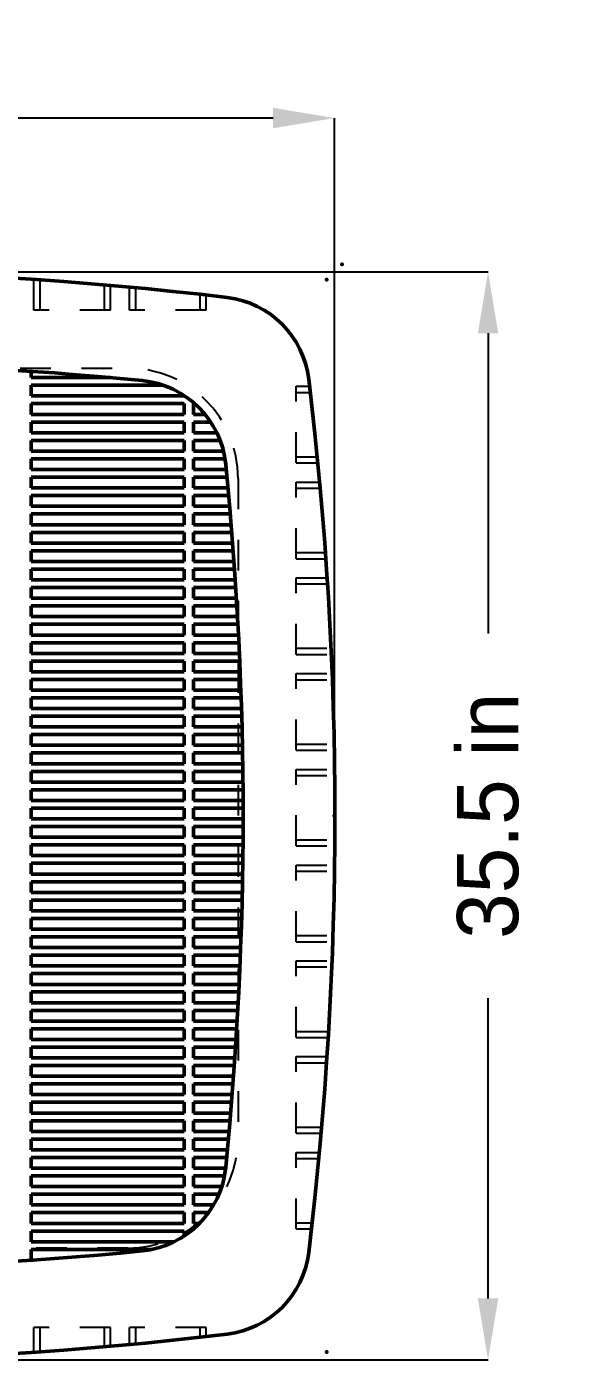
# Model space of a CAD drawing. Header units: inches. Extents: x -0.3 to 43.3, y -0.3 to 43.3.
# Drawn here: x 25.2 to 43.25, y -0.27 to 43.25 of the extents above; entities that cross this region are included whole.
import ezdxf

# ---------------------------------------------------------------- set-up
doc = ezdxf.new("R2010")
doc.units = ezdxf.units.IN
doc.header["$MEASUREMENT"] = 0
doc.linetypes.add('Dashed', pattern=[2, 1, -1])
for name, color, linetype, lineweight in [('2d ConnectionPoints', 7, 'Continuous', 50), ('AM_0', 7, 'Continuous', 50), ('AM_5', 3, 'Continuous', 25), ('AM_9', 6, 'Dashed', 25)]:
    doc.layers.add(name, color=color, linetype=linetype, lineweight=lineweight)
doc.dimstyles.get("Standard").update_dxf_attribs({"dimtxt": 0.18, "dimasz": 0.18, "dimexe": 0.18, "dimexo": 0.0625, "dimgap": 0.09, "dimtad": 0, "dimtih": 1, "dimtoh": 1, "dimdec": 4, "dimzin": 0, "dimdsep": 46, "dimtxsty": 'Standard', "dimcen": 0.09, "dimadec": 0, "dimazin": 0, "dimtfac": 1, "dimtdec": 4, "dimtofl": 0, "dimtmove": 0, "dimatfit": 3, "dimfxl": 1, "dimtolj": 1, "dimtzin": 0, "dimarcsym": 0})

# ---------------------------------------------------------------- blocks, each defined once
blk = doc.blocks.new('*D1')
at = {"layer": 'AM_5', "color": 0, "lineweight": -2}
for p, q in [((-0.25, 17.5), (-0.25, 40.27)), ((1.75, 40.27), (11.547, 40.27)), ((33.25, 40.27), (23.453, 40.27)), ((35.25, 17.5), (35.25, 40.27))]:
    blk.add_line(p, q, dxfattribs=at)
at = {"layer": 'AM_5', "color": 0}
for points in [[(1.75, 40.603), (1.75, 39.937), (-0.25, 40.27)], [(33.25, 39.937), (33.25, 40.603), (35.25, 40.27)]]:
    blk.add_solid(points, dxfattribs=at)
at = {"layer": 'Defpoints', "color": 0}
for p in [(35.25, 40.27), (-0.25, 17.5), (35.25, 17.5)]:
    blk.add_point(p, dxfattribs=at)
at = {"layer": 'AM_5', "color": 0, "insert": (17.5, 40.27), "char_height": 2, "attachment_point": 5}
blk.add_mtext('\\A1;35.5 in', dxfattribs=at)
blk = doc.blocks.new('*D2')
at = {"layer": 'AM_5', "color": 0, "lineweight": -2}
for p, q in [((17.5, 35.25), (40.27, 35.25)), ((40.27, 33.25), (40.27, 23.453)), ((40.27, 1.75), (40.27, 11.547)), ((17.5, -0.25), (40.27, -0.25))]:
    blk.add_line(p, q, dxfattribs=at)
at = {"layer": 'AM_5', "color": 0}
for points in [[(40.603, 33.25), (39.937, 33.25), (40.27, 35.25)], [(39.937, 1.75), (40.603, 1.75), (40.27, -0.25)]]:
    blk.add_solid(points, dxfattribs=at)
at = {"layer": 'Defpoints', "color": 0}
for p in [(17.5, 35.25), (40.27, 35.25), (17.5, -0.25)]:
    blk.add_point(p, dxfattribs=at)
at = {"layer": 'AM_5', "color": 0, "insert": (40.27, 17.5), "char_height": 2, "attachment_point": 5, "rotation": 90}
blk.add_mtext('\\A1;35.5 in', dxfattribs=at)

msp = doc.modelspace()

# ---------------------------------------------------------------- linework, layer by layer
at = {"layer": '2d ConnectionPoints'}
for p in [(35.5, 35.5), (35.5, 35.5), (35, 35), (35.25, 17.5), (35, 0)]:
    msp.add_point(p, dxfattribs=at)
at = {"layer": 'AM_0'}
for p, q in [((25.35, 32.00426), (25.35, 31.8)), ((25.35, 31.8), (27.93524, 31.8)), ((29.66245, 31.55), (25.35, 31.55)), ((25.35, 31.55), (25.35, 31.2)), ((25.35, 31.2), (30.35, 31.2)), ((25.35, 30.95), (25.35, 30.6)), ((30.35, 30.95), (25.35, 30.95)), ((30.35, 31.2), (30.35, 31.21065)), ((30.35, 30.6), (30.35, 30.95)), ((30.68951, 30.95), (30.65, 30.95)), ((30.65, 30.95), (30.65, 30.6)), ((25.35, 30.6), (30.35, 30.6)), ((30.65, 30.6), (31.02627, 30.6)), ((25.35, 30.35), (25.35, 30)), ((30.35, 30.35), (25.35, 30.35)), ((30.35, 30), (30.35, 30.35)), ((31.21065, 30.35), (30.65, 30.35)), ((30.65, 30.35), (30.65, 30)), ((25.35, 30), (30.35, 30)), ((25.35, 29.75), (25.35, 29.4)), ((30.35, 29.75), (25.35, 29.75)), ((30.35, 29.4), (30.35, 29.75)), ((30.65, 30), (31.41031, 30)), ((31.51827, 29.75), (30.65, 29.75)), ((30.65, 29.75), (30.65, 29.4)), ((25.35, 29.4), (30.35, 29.4)), ((30.65, 29.4), (31.62763, 29.4)), ((25.35, 29.15), (25.35, 28.8)), ((30.35, 29.15), (25.35, 29.15)), ((25.35, 28.8), (30.35, 28.8)), ((30.35, 28.8), (30.35, 29.15)), ((31.67853, 29.15), (30.65, 29.15)), ((30.65, 29.15), (30.65, 28.8)), ((30.65, 28.8), (31.71868, 28.8)), ((25.35, 28.55), (25.35, 28.2)), ((30.35, 28.55), (25.35, 28.55)), ((30.35, 28.2), (30.35, 28.55)), ((31.74286, 28.55), (30.65, 28.55)), ((30.65, 28.55), (30.65, 28.2)), ((25.35, 28.2), (30.35, 28.2)), ((25.35, 27.95), (25.35, 27.6)), ((30.35, 27.95), (25.35, 27.95)), ((30.35, 27.6), (30.35, 27.95)), ((30.65, 28.2), (31.7758, 28.2)), ((31.79867, 27.95), (30.65, 27.95)), ((30.65, 27.95), (30.65, 27.6)), ((25.35, 27.6), (30.35, 27.6)), ((30.65, 27.6), (31.82977, 27.6)), ((25.35, 27.35), (25.35, 27)), ((30.35, 27.35), (25.35, 27.35)), ((25.35, 27), (30.35, 27)), ((30.35, 27), (30.35, 27.35)), ((31.85133, 27.35), (30.65, 27.35)), ((30.65, 27.35), (30.65, 27)), ((30.65, 27), (31.88061, 27)), ((25.35, 26.75), (25.35, 26.4)), ((30.35, 26.75), (25.35, 26.75)), ((30.35, 26.4), (30.35, 26.75)), ((31.90086, 26.75), (30.65, 26.75)), ((30.65, 26.75), (30.65, 26.4)), ((25.35, 26.4), (30.35, 26.4)), ((25.35, 26.15), (25.35, 25.8)), ((30.35, 26.15), (25.35, 26.15)), ((30.35, 25.8), (30.35, 26.15)), ((30.65, 26.4), (31.92831, 26.4)), ((31.94726, 26.15), (30.65, 26.15)), ((30.65, 26.15), (30.65, 25.8)), ((25.35, 25.8), (30.35, 25.8)), ((30.65, 25.8), (31.97288, 25.8)), ((25.35, 25.55), (25.35, 25.2)), ((30.35, 25.55), (25.35, 25.55)), ((30.35, 25.2), (30.35, 25.55)), ((31.99053, 25.55), (30.65, 25.55)), ((30.65, 25.55), (30.65, 25.2)), ((25.35, 25.2), (30.35, 25.2)), ((25.35, 24.95), (25.35, 24.6)), ((30.35, 24.95), (25.35, 24.95)), ((30.35, 24.6), (30.35, 24.95)), ((30.65, 25.2), (32.01433, 25.2)), ((32.03068, 24.95), (30.65, 24.95)), ((30.65, 24.95), (30.65, 24.6)), ((25.35, 24.6), (30.35, 24.6)), ((30.65, 24.6), (32.05266, 24.6)), ((25.35, 24.35), (25.35, 24)), ((30.35, 24.35), (25.35, 24.35)), ((25.35, 24), (30.35, 24)), ((30.35, 24), (30.35, 24.35)), ((32.06771, 24.35), (30.65, 24.35)), ((30.65, 24.35), (30.65, 24)), ((30.65, 24), (32.08787, 24)), ((25.35, 23.75), (25.35, 23.4)), ((30.35, 23.75), (25.35, 23.75)), ((30.35, 23.4), (30.35, 23.75)), ((32.10162, 23.75), (30.65, 23.75)), ((30.65, 23.75), (30.65, 23.4)), ((25.35, 23.4), (30.35, 23.4)), ((25.35, 23.15), (25.35, 22.8)), ((30.35, 23.15), (25.35, 23.15)), ((30.35, 22.8), (30.35, 23.15)), ((30.65, 23.4), (32.11996, 23.4)), ((30.65, 23.15), (30.65, 22.8)), ((32.13242, 23.15), (30.65, 23.15)), ((25.35, 22.8), (30.35, 22.8)), ((30.65, 22.8), (32.14894, 22.8)), ((25.35, 22.55), (25.35, 22.2)), ((30.35, 22.55), (25.35, 22.55)), ((25.35, 22.2), (30.35, 22.2)), ((30.35, 22.2), (30.35, 22.55)), ((30.65, 22.55), (30.65, 22.2)), ((32.1601, 22.55), (30.65, 22.55)), ((30.65, 22.2), (32.17481, 22.2)), ((25.35, 21.95), (25.35, 21.6)), ((30.35, 21.95), (25.35, 21.95)), ((30.35, 21.6), (30.35, 21.95)), ((30.65, 21.95), (30.65, 21.6)), ((32.18467, 21.95), (30.65, 21.95)), ((25.35, 21.6), (30.35, 21.6)), ((25.35, 21.35), (25.35, 21)), ((30.35, 21.35), (25.35, 21.35)), ((30.35, 21), (30.35, 21.35)), ((30.65, 21.6), (32.19757, 21.6)), ((30.65, 21.35), (30.65, 21)), ((32.20614, 21.35), (30.65, 21.35)), ((25.35, 21), (30.35, 21)), ((30.65, 21), (32.21722, 21)), ((25.35, 20.75), (25.35, 20.4)), ((30.35, 20.75), (25.35, 20.75)), ((30.35, 20.4), (30.35, 20.75)), ((30.65, 20.75), (30.65, 20.4)), ((32.22449, 20.75), (30.65, 20.75)), ((25.35, 20.4), (30.35, 20.4)), ((25.35, 20.15), (25.35, 19.8)), ((30.35, 20.15), (25.35, 20.15)), ((30.35, 19.8), (30.35, 20.15)), ((30.65, 20.4), (32.23377, 20.4)), ((30.65, 20.15), (30.65, 19.8)), ((32.23975, 20.15), (30.65, 20.15)), ((25.35, 19.8), (30.35, 19.8)), ((30.65, 19.8), (32.24721, 19.8)), ((25.35, 19.55), (25.35, 19.2)), ((30.35, 19.55), (25.35, 19.55)), ((25.35, 19.2), (30.35, 19.2)), ((30.35, 19.2), (30.35, 19.55)), ((30.65, 19.55), (30.65, 19.2)), ((32.2519, 19.55), (30.65, 19.55)), ((30.65, 19.2), (32.25755, 19.2)), ((25.35, 18.95), (25.35, 18.6)), ((30.35, 18.95), (25.35, 18.95)), ((30.35, 18.6), (30.35, 18.95)), ((30.65, 18.95), (30.65, 18.6)), ((32.26094, 18.95), (30.65, 18.95)), ((25.35, 18.6), (30.35, 18.6)), ((25.35, 18.35), (25.35, 18)), ((30.35, 18.35), (25.35, 18.35)), ((30.35, 18), (30.35, 18.35)), ((30.65, 18.6), (32.26479, 18.6)), ((30.65, 18.35), (30.65, 18)), ((32.26689, 18.35), (30.65, 18.35)), ((25.35, 18), (30.35, 18)), ((30.65, 18), (32.26892, 18)), ((25.35, 17.75), (25.35, 17.4)), ((30.35, 17.75), (25.35, 17.75)), ((30.35, 17.4), (30.35, 17.75)), ((30.65, 17.75), (30.65, 17.4)), ((32.26973, 17.75), (30.65, 17.75)), ((25.35, 17.4), (30.35, 17.4)), ((25.35, 17.15), (25.35, 16.8)), ((30.35, 17.15), (25.35, 17.15)), ((30.35, 16.8), (30.35, 17.15)), ((30.65, 17.4), (32.26996, 17.4)), ((30.65, 17.15), (30.65, 16.8)), ((32.26947, 17.15), (30.65, 17.15)), ((25.35, 16.8), (30.35, 16.8)), ((25.35, 16.55), (25.35, 16.2)), ((30.35, 16.55), (25.35, 16.55)), ((30.35, 16.2), (30.35, 16.55)), ((30.65, 16.8), (32.26789, 16.8)), ((30.65, 16.55), (30.65, 16.2)), ((32.26611, 16.55), (30.65, 16.55)), ((25.35, 16.2), (30.35, 16.2)), ((30.65, 16.2), (32.26272, 16.2)), ((25.35, 15.95), (25.35, 15.6)), ((30.35, 15.95), (25.35, 15.95)), ((30.35, 15.6), (30.35, 15.95)), ((30.65, 15.95), (30.65, 15.6)), ((32.25965, 15.95), (30.65, 15.95)), ((25.35, 15.6), (30.35, 15.6)), ((25.35, 15.35), (25.35, 15)), ((30.35, 15.35), (25.35, 15.35)), ((30.35, 15), (30.35, 15.35)), ((30.65, 15.6), (32.25445, 15.6)), ((30.65, 15.35), (30.65, 15)), ((32.25009, 15.35), (30.65, 15.35)), ((25.35, 15), (30.35, 15)), ((30.65, 15), (32.24308, 15)), ((25.35, 14.75), (25.35, 14.4)), ((30.35, 14.75), (25.35, 14.75)), ((25.35, 14.4), (30.35, 14.4)), ((30.35, 14.4), (30.35, 14.75)), ((30.65, 14.75), (30.65, 14.4)), ((32.23742, 14.75), (30.65, 14.75)), ((30.65, 14.4), (32.2286, 14.4)), ((25.35, 14.15), (25.35, 13.8)), ((30.35, 14.15), (25.35, 14.15)), ((30.35, 13.8), (30.35, 14.15)), ((30.65, 14.15), (30.65, 13.8)), ((32.22165, 14.15), (30.65, 14.15)), ((25.35, 13.8), (30.35, 13.8)), ((25.35, 13.55), (25.35, 13.2)), ((30.35, 13.55), (25.35, 13.55)), ((30.35, 13.2), (30.35, 13.55)), ((30.65, 13.8), (32.21102, 13.8)), ((30.65, 13.55), (30.65, 13.2)), ((32.20277, 13.55), (30.65, 13.55)), ((25.35, 13.2), (30.35, 13.2)), ((30.65, 13.2), (32.19033, 13.2)), ((25.35, 12.95), (25.35, 12.6)), ((30.35, 12.95), (25.35, 12.95)), ((30.35, 12.6), (30.35, 12.95)), ((32.18079, 12.95), (30.65, 12.95)), ((30.65, 12.95), (30.65, 12.6)), ((25.35, 12.6), (30.35, 12.6)), ((25.35, 12.35), (25.35, 12)), ((30.35, 12.35), (25.35, 12.35)), ((30.35, 12), (30.35, 12.35)), ((30.65, 12.6), (32.16653, 12.6)), ((30.65, 12.35), (30.65, 12)), ((32.1557, 12.35), (30.65, 12.35)), ((25.35, 12), (30.35, 12)), ((30.65, 12), (32.13963, 12)), ((25.35, 11.75), (25.35, 11.4)), ((30.35, 11.75), (25.35, 11.75)), ((25.35, 11.4), (30.35, 11.4)), ((30.35, 11.4), (30.35, 11.75)), ((30.65, 11.75), (30.65, 11.4)), ((32.1275, 11.75), (30.65, 11.75)), ((30.65, 11.4), (32.10961, 11.4)), ((25.35, 11.15), (25.35, 10.8)), ((30.35, 11.15), (25.35, 11.15)), ((30.35, 10.8), (30.35, 11.15)), ((30.65, 11.15), (30.65, 10.8)), ((32.09619, 11.15), (30.65, 11.15)), ((25.35, 10.8), (30.35, 10.8)), ((25.35, 10.55), (25.35, 10.2)), ((30.35, 10.55), (25.35, 10.55)), ((30.35, 10.2), (30.35, 10.55)), ((30.65, 10.8), (32.07648, 10.8)), ((30.65, 10.55), (30.65, 10.2)), ((32.06176, 10.55), (30.65, 10.55)), ((25.35, 10.2), (30.35, 10.2)), ((30.65, 10.2), (32.04023, 10.2)), ((25.35, 9.95), (25.35, 9.6)), ((30.35, 9.95), (25.35, 9.95)), ((25.35, 9.6), (30.35, 9.6)), ((30.35, 9.6), (30.35, 9.95)), ((30.65, 9.95), (30.65, 9.6)), ((32.02421, 9.95), (30.65, 9.95)), ((30.65, 9.6), (32.00086, 9.6)), ((25.35, 9.35), (25.35, 9)), ((30.35, 9.35), (25.35, 9.35)), ((30.35, 9), (30.35, 9.35)), ((30.65, 9.35), (30.65, 9)), ((31.98354, 9.35), (30.65, 9.35)), ((25.35, 9), (30.35, 9)), ((25.35, 8.75), (25.35, 8.4)), ((30.35, 8.75), (25.35, 8.75)), ((30.35, 8.4), (30.35, 8.75)), ((30.65, 9), (31.95837, 9)), ((31.93975, 8.75), (30.65, 8.75)), ((30.65, 8.75), (30.65, 8.4)), ((25.35, 8.4), (30.35, 8.4)), ((30.65, 8.4), (31.91276, 8.4)), ((25.35, 8.15), (25.35, 7.8)), ((30.35, 8.15), (25.35, 8.15)), ((30.35, 7.8), (30.35, 8.15)), ((31.89283, 8.15), (30.65, 8.15)), ((30.65, 8.15), (30.65, 7.8)), ((25.35, 7.8), (30.35, 7.8)), ((25.35, 7.55), (25.35, 7.2)), ((30.35, 7.55), (25.35, 7.55)), ((30.35, 7.2), (30.35, 7.55)), ((30.65, 7.8), (31.86401, 7.8)), ((31.84277, 7.55), (30.65, 7.55)), ((30.65, 7.55), (30.65, 7.2)), ((25.35, 7.2), (30.35, 7.2)), ((30.65, 7.2), (31.81213, 7.2)), ((25.35, 6.95), (25.35, 6.6)), ((30.35, 6.95), (25.35, 6.95)), ((25.35, 6.6), (30.35, 6.6)), ((30.35, 6.6), (30.35, 6.95)), ((31.78958, 6.95), (30.65, 6.95)), ((30.65, 6.95), (30.65, 6.6)), ((30.65, 6.6), (31.75711, 6.6)), ((25.35, 6.35), (25.35, 6)), ((30.35, 6.35), (25.35, 6.35)), ((30.35, 6), (30.35, 6.35)), ((31.73326, 6.35), (30.65, 6.35)), ((30.65, 6.35), (30.65, 6)), ((25.35, 6), (30.35, 6)), ((25.35, 5.75), (25.35, 5.4)), ((30.35, 5.75), (25.35, 5.75)), ((30.35, 5.4), (30.35, 5.75)), ((30.65, 6), (31.69878, 6)), ((31.66078, 5.75), (30.65, 5.75)), ((30.65, 5.75), (30.65, 5.4)), ((25.35, 5.4), (30.35, 5.4)), ((30.65, 5.4), (31.57081, 5.4)), ((25.35, 5.15), (25.35, 4.8)), ((30.35, 5.15), (25.35, 5.15)), ((25.35, 4.8), (30.35, 4.8)), ((30.35, 4.8), (30.35, 5.15)), ((31.47825, 5.15), (30.65, 5.15)), ((30.65, 5.15), (30.65, 4.8)), ((30.65, 4.8), (31.30376, 4.8)), ((25.35, 4.55), (25.35, 4.2)), ((30.35, 4.55), (25.35, 4.55)), ((30.35, 4.2), (30.35, 4.55)), ((31.14158, 4.55), (30.65, 4.55)), ((30.65, 4.55), (30.65, 4.2)), ((25.35, 4.2), (30.35, 4.2)), ((25.35, 3.95), (25.35, 3.6)), ((30.35, 3.95), (25.35, 3.95)), ((30.35, 3.78935), (30.35, 3.95)), ((30.65, 4.2), (30.84712, 4.2)), ((25.35, 3.6), (30.021, 3.6)), ((29.30286, 3.35), (25.35, 3.35)), ((25.35, 3.35), (25.35, 3)), ((25.35, 3), (25.41267, 3))]:
    msp.add_line(p, q, dxfattribs=at)
for centre, radius, start, end in [((17.5, -83.81), 119.08, 83.1265578, 96.8734414), ((31.38608, 31.38608), 3.05, 6.873442, 83.12656), ((17.5, -83.81), 116.08, 84.3301049, 95.6698951), ((28.66701, 28.66701), 3.05, 5.669895, 84.330105), ((-83.81, 17.5), 119.08, 353.1265578, 6.8734423), ((-83.81, 17.5), 116.08, 354.3301049, 5.6698951), ((28.66701, 6.33299), 3.05, 275.669895, 354.330105), ((17.5, 118.81), 116.08, 264.3301049, 275.6698951), ((31.38608, 3.61392), 3.05, 276.873478, 353.12656), ((17.5, 118.81), 119.08, 263.1265577, 276.8734432)]:
    msp.add_arc(centre, radius, start, end, dxfattribs=at)
at = {"layer": 'AM_9'}
for p, q in [((25.439, 34), (25.439, 35.00506)), ((25.639, 34), (25.639, 34.99153)), ((27.739, 34), (27.739, 34.82899)), ((27.939, 34), (27.939, 34.81156)), ((28.564, 34), (28.564, 34.75489)), ((28.764, 34), (28.764, 34.73606)), ((30.864, 34), (30.864, 34.51772)), ((31.064, 34), (31.064, 34.49496)), ((27.939, 34), (25.439, 34)), ((31.064, 34), (28.564, 34)), ((6.99, 32.11), (28.51, 32.11)), ((34, 29.016), (34, 31.516)), ((34, 31.516), (34.44226, 31.516)), ((34, 31.316), (34.4658, 31.316)), ((34, 29.216), (34.69224, 29.216)), ((34, 29.016), (34.71185, 29.016)), ((32.11, 28.51), (32.11, 6.99)), ((34, 25.891), (34, 28.391)), ((34, 28.391), (34.77091, 28.391)), ((34, 28.191), (34.78911, 28.191)), ((34, 26.091), (34.9597, 26.091)), ((34, 25.891), (34.974, 25.891)), ((34, 22.766), (34, 25.266)), ((34, 25.266), (35.01649, 25.266)), ((34, 25.066), (35.0294, 25.066)), ((34, 22.966), (35.14448, 22.966)), ((34, 22.766), (35.15351, 22.766)), ((34, 22.141), (35.17953, 22.141)), ((34, 19.641), (34, 22.141)), ((34, 21.941), (35.18716, 21.941)), ((34, 19.841), (35.24699, 19.841)), ((34, 19.641), (35.25075, 19.641)), ((34, 19.016), (35.26035, 19.016)), ((34, 16.516), (34, 19.016)), ((34, 18.816), (35.26273, 18.816)), ((34, 16.716), (35.26742, 16.716)), ((34, 16.516), (35.26593, 16.516)), ((34, 15.891), (35.25913, 15.891)), ((34, 13.391), (34, 15.891)), ((34, 15.691), (35.25626, 15.691)), ((34, 13.591), (35.20582, 13.591)), ((34, 13.391), (35.19909, 13.391)), ((34, 10.266), (34, 12.766)), ((34, 12.766), (35.17586, 12.766)), ((34, 12.566), (35.16774, 12.566)), ((34, 10.466), (35.06207, 10.466)), ((34, 10.266), (35.05007, 10.266)), ((34, 7.141), (34, 9.641)), ((34, 9.641), (35.01038, 9.641)), ((34, 9.441), (34.99698, 9.441)), ((34, 7.341), (34.83586, 7.341)), ((34, 7.141), (34.81857, 7.141)), ((34, 4.016), (34, 6.516)), ((34, 6.516), (34.76233, 6.516)), ((34, 6.316), (34.74364, 6.316)), ((34, 4.216), (34.52673, 4.216)), ((34, 4.016), (34.50411, 4.016)), ((28.51, 3.39), (8.92345, 3.39)), ((25.439, -0.00506), (25.439, 0.8)), ((27.939, 0.8), (25.439, 0.8)), ((25.639, 0.00847), (25.639, 0.8)), ((27.739, 0.17101), (27.739, 0.8)), ((27.939, 0.18844), (27.939, 0.8)), ((28.564, 0.24511), (28.564, 0.8)), ((31.064, 0.8), (28.564, 0.8)), ((28.764, 0.26394), (28.764, 0.8)), ((30.864, 0.48228), (30.864, 0.8)), ((31.064, 0.50504), (31.064, 0.8))]:
    msp.add_line(p, q, dxfattribs=at)
for centre, start, end in [((28.51, 28.51), 360, 90), ((28.51, 6.99), 270, 360)]:
    msp.add_arc(centre, 3.6, start, end, dxfattribs=at)

# ---------------------------------------------------------------- dimensions: what is measured, and where the dimension line sits
at = {"layer": 'AM_5'}
dim = msp.add_linear_dim(base=(35.25, 40.27), p1=(-0.25, 17.5), p2=(35.25, 17.5), text='35.5 in', dimstyle='Standard', override={"dimtxt": 2, "dimasz": 2, "dimexe": 0, "dimexo": 0, "dimgap": 0.6}, dxfattribs=at)
dim.commit()
dim.dimension.update_dxf_attribs({"geometry": '*D1', "text_midpoint": (17.5, 40.27), "dimtype": 160})
dim = msp.add_linear_dim(base=(40.27, 35.25), p1=(17.5, -0.25), p2=(17.5, 35.25), angle=90, text='35.5 in', dimstyle='Standard', override={"dimtxt": 2, "dimasz": 2, "dimexe": 0, "dimexo": 0, "dimgap": 0.6}, dxfattribs=at)
dim.commit()
dim.dimension.update_dxf_attribs({"geometry": '*D2', "text_midpoint": (40.27, 17.5), "dimtype": 160, "text_rotation": 90})

doc.saveas('drawing.dxf')
